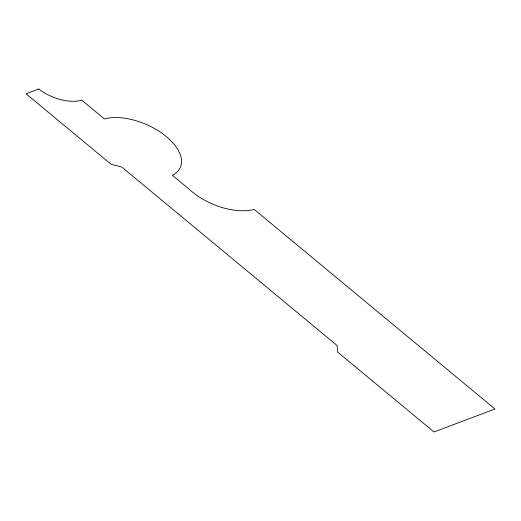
<?xml version="1.0" encoding="UTF-8"?>
<svg xmlns="http://www.w3.org/2000/svg" width="521" height="521" viewBox="0 0 521 521"><rect width="100%" height="100%" fill="white"/><g stroke="black" fill="none" stroke-linecap="round" stroke-linejoin="round"><path stroke-width="0.78" d="M38.743 89.019L26.05 93.806L111.045 164.258L121.79 167.046L337.1 345.521L337.693 352.137L434.019 431.981L494.95 408.992L254.137 209.377A48.59 25.894 23.2 0 1 189.377 189.383L172.379 175.29A48.603 25.9 23.2 0 0 166.31 136.574A48.603 25.9 23.2 0 0 104.382 118.931L81.719 100.143A34.36 18.307 23.2 0 1 38.743 89.019"/></g></svg>
